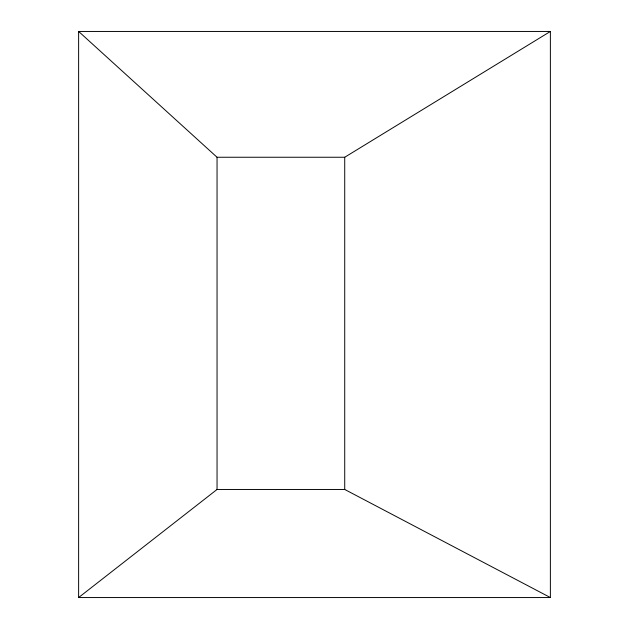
<?xml version="1.0" encoding="UTF-8"?>
<svg xmlns="http://www.w3.org/2000/svg" width="629" height="629" viewBox="0 0 629 629"><rect width="100%" height="100%" fill="white"/><g stroke="black" fill="none" stroke-linecap="round" stroke-linejoin="round"><path stroke-width="0.94" d="M78.625 597.55L217.044 489.464L344.723 489.464L550.375 597.55L550.375 31.45L78.625 31.45L78.625 597.55L550.375 597.55M78.625 31.45L217.044 157.25L344.723 157.25L550.375 31.45M344.723 157.25L344.723 489.464M217.044 157.25L217.044 489.464"/></g></svg>
